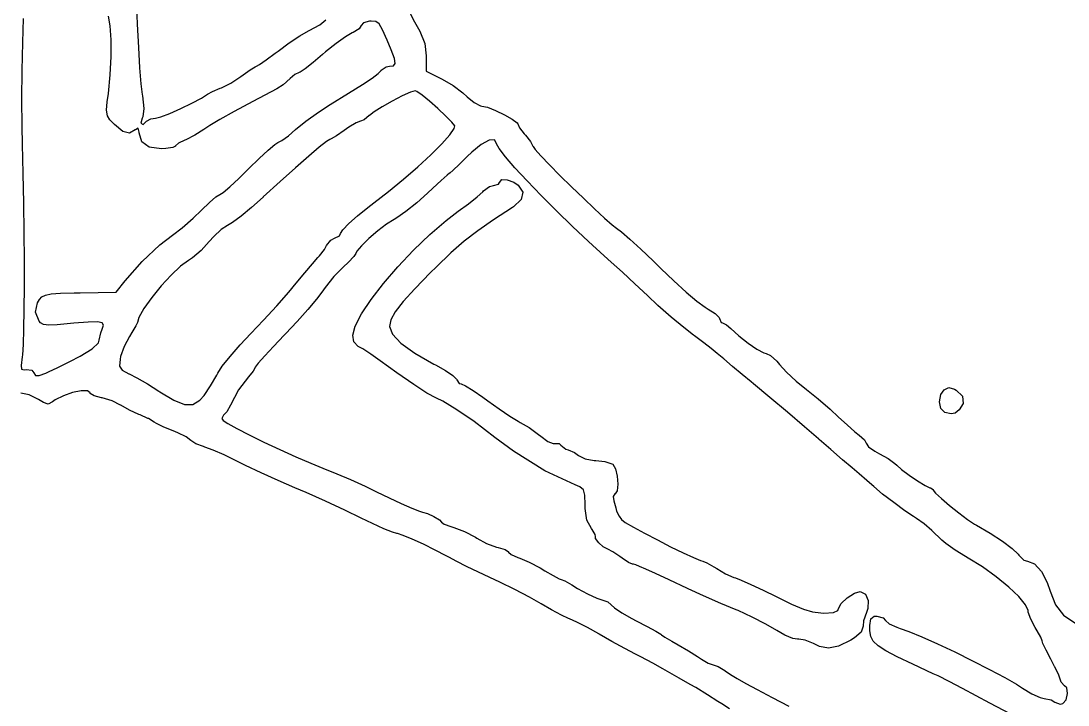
# Model space of a CAD drawing. Extents: x 1.01 to 6.21, y -5.65 to -1.16.
# Drawn here: x 3.3175 to 3.386, y -1.7364 to -1.6916 of the extents above; entities that cross this region are included whole.
import ezdxf

# ---------------------------------------------------------------- set-up
doc = ezdxf.new("R2010")
doc.units = 0
doc.header["$MEASUREMENT"] = 0
doc.layers.add('BLACK', color=7, linetype='CONTINUOUS')

msp = doc.modelspace()

# ---------------------------------------------------------------- linework, layer by layer
at = {"layer": 'BLACK', "linetype": 'CONTINUOUS'}
for p, q in [((3.325019, -1.690116), (3.325085, -1.691832)), ((3.342899, -1.691043), (3.343227, -1.691697)), ((3.317624, -1.691464), (3.317568, -1.693046)), ((3.323317, -1.691946), (3.323196, -1.69132)), ((3.337032, -1.691891), (3.337423, -1.691564)), ((3.339893, -1.691749), (3.339742, -1.691923)), ((3.3403, -1.691644), (3.339893, -1.691749)), ((3.340406, -1.691636), (3.3403, -1.691644)), ((3.340699, -1.691659), (3.340406, -1.691636)), ((3.340923, -1.691824), (3.340699, -1.691659)), ((3.343227, -1.691697), (3.34359, -1.6923)), ((3.323378, -1.692859), (3.323317, -1.691946)), ((3.325085, -1.691832), (3.325159, -1.693377)), ((3.335732, -1.692597), (3.336291, -1.692275)), ((3.336291, -1.692275), (3.336346, -1.692249)), ((3.336346, -1.692249), (3.337032, -1.691891)), ((3.339162, -1.692416), (3.338723, -1.692668)), ((3.33922, -1.692391), (3.339162, -1.692416)), ((3.339607, -1.692151), (3.33922, -1.692391)), ((3.339743, -1.691929), (3.339607, -1.692151)), ((3.339742, -1.691923), (3.339743, -1.691929)), ((3.341149, -1.692207), (3.340923, -1.691824)), ((3.34145, -1.692885), (3.341149, -1.692207)), ((3.34359, -1.6923), (3.343922, -1.693104)), ((3.317568, -1.693046), (3.317532, -1.694863)), ((3.323379, -1.693964), (3.323378, -1.692859)), ((3.334302, -1.693599), (3.335022, -1.693069)), ((3.335022, -1.693069), (3.335732, -1.692597)), ((3.338105, -1.69311), (3.337421, -1.693659)), ((3.338723, -1.692668), (3.338105, -1.69311)), ((3.341714, -1.693521), (3.34145, -1.692885)), ((3.343922, -1.693104), (3.343999, -1.693908)), ((3.325159, -1.693377), (3.325239, -1.694698)), ((3.333528, -1.694181), (3.334112, -1.693745)), ((3.334112, -1.693745), (3.334302, -1.693599)), ((3.337219, -1.693834), (3.336602, -1.694355)), ((3.337421, -1.693659), (3.337219, -1.693834)), ((3.34192, -1.694093), (3.341714, -1.693521)), ((3.323318, -1.695165), (3.323379, -1.693964)), ((3.332884, -1.6946), (3.333091, -1.694485)), ((3.333091, -1.694485), (3.333528, -1.694181)), ((3.336602, -1.694355), (3.336085, -1.694756)), ((3.341861, -1.694566), (3.341966, -1.694419)), ((3.341966, -1.694419), (3.34192, -1.694093)), ((3.343999, -1.693908), (3.344, -1.694916)), ((3.317532, -1.694863), (3.317519, -1.696752)), ((3.323197, -1.696369), (3.323318, -1.695165)), ((3.325239, -1.694698), (3.325323, -1.69574)), ((3.331876, -1.695277), (3.332029, -1.695164)), ((3.332029, -1.695164), (3.332489, -1.694828)), ((3.332489, -1.694828), (3.332813, -1.694626)), ((3.332813, -1.694626), (3.332884, -1.6946)), ((3.335395, -1.695135), (3.335099, -1.695401)), ((3.335681, -1.694996), (3.335395, -1.695135)), ((3.335748, -1.694974), (3.335681, -1.694996)), ((3.336085, -1.694756), (3.335748, -1.694974)), ((3.340461, -1.695371), (3.340856, -1.695072)), ((3.340856, -1.695072), (3.341052, -1.69487)), ((3.341052, -1.69487), (3.34106, -1.694858)), ((3.34106, -1.694858), (3.341376, -1.69464)), ((3.341376, -1.69464), (3.34161, -1.6946)), ((3.34161, -1.6946), (3.341861, -1.694566)), ((3.344, -1.694916), (3.345056, -1.695451)), ((3.325323, -1.69574), (3.325409, -1.696447)), ((3.3306, -1.695998), (3.331216, -1.695695)), ((3.331216, -1.695695), (3.331876, -1.695277)), ((3.334632, -1.695808), (3.334218, -1.696073)), ((3.335099, -1.695401), (3.334632, -1.695808)), ((3.338925, -1.69636), (3.33983, -1.695792)), ((3.33983, -1.695792), (3.340461, -1.695371)), ((3.345056, -1.695451), (3.34576, -1.695863)), ((3.34576, -1.695863), (3.346408, -1.696334)), ((3.323127, -1.696927), (3.323197, -1.696369)), ((3.325409, -1.696447), (3.325425, -1.69654)), ((3.325425, -1.69654), (3.325525, -1.69736)), ((3.3293, -1.696675), (3.329684, -1.696429)), ((3.329684, -1.696429), (3.330006, -1.696253)), ((3.330006, -1.696253), (3.330513, -1.696032)), ((3.330513, -1.696032), (3.3306, -1.695998)), ((3.334218, -1.696073), (3.332657, -1.696894)), ((3.33771, -1.6971), (3.338925, -1.69636)), ((3.342434, -1.696543), (3.341781, -1.69688)), ((3.342975, -1.696296), (3.342434, -1.696543)), ((3.34329, -1.6962), (3.342975, -1.696296)), ((3.343383, -1.696238), (3.34329, -1.6962)), ((3.343728, -1.696484), (3.343383, -1.696238)), ((3.34422, -1.696888), (3.343728, -1.696484)), ((3.346408, -1.696334), (3.346693, -1.696593)), ((3.346693, -1.696593), (3.347143, -1.696976)), ((3.317519, -1.696752), (3.317529, -1.698549)), ((3.323084, -1.697478), (3.323127, -1.696927)), ((3.327937, -1.697368), (3.328668, -1.697014)), ((3.328668, -1.697014), (3.3293, -1.696675)), ((3.332657, -1.696894), (3.331425, -1.697557)), ((3.336953, -1.697592), (3.33771, -1.6971)), ((3.341129, -1.697246), (3.340591, -1.69758)), ((3.341781, -1.69688), (3.341129, -1.697246)), ((3.34477, -1.697372), (3.34422, -1.696888)), ((3.347143, -1.696976), (3.347553, -1.697186)), ((3.347553, -1.697186), (3.347644, -1.6972)), ((3.347644, -1.6972), (3.348014, -1.697283)), ((3.348014, -1.697283), (3.34855, -1.697493)), ((3.323132, -1.697832), (3.323084, -1.697478)), ((3.323292, -1.698106), (3.323132, -1.697832)), ((3.325446, -1.697901), (3.325405, -1.69799)), ((3.325525, -1.69736), (3.325446, -1.697901)), ((3.326271, -1.698), (3.326626, -1.697912)), ((3.326626, -1.697912), (3.327219, -1.697684)), ((3.327219, -1.697684), (3.327937, -1.697368)), ((3.331425, -1.697557), (3.330494, -1.698079)), ((3.336117, -1.698196), (3.336953, -1.697592)), ((3.34028, -1.697822), (3.339932, -1.698112)), ((3.340281, -1.697821), (3.34028, -1.697822)), ((3.340591, -1.69758), (3.340281, -1.697821)), ((3.345288, -1.697855), (3.34477, -1.697372)), ((3.345686, -1.698259), (3.345288, -1.697855)), ((3.34855, -1.697493), (3.349131, -1.697771)), ((3.349131, -1.697771), (3.349638, -1.698056)), ((3.317529, -1.698549), (3.317552, -1.6997)), ((3.323588, -1.698419), (3.323292, -1.698106)), ((3.324135, -1.698868), (3.323588, -1.698419)), ((3.325153, -1.698652), (3.324968, -1.698752)), ((3.325206, -1.69891), (3.325153, -1.698652)), ((3.325405, -1.69799), (3.325329, -1.698318)), ((3.325329, -1.698318), (3.325469, -1.698413)), ((3.325469, -1.698413), (3.3257, -1.6982)), ((3.3257, -1.6982), (3.325978, -1.69804)), ((3.325978, -1.69804), (3.326271, -1.698)), ((3.329832, -1.698476), (3.329449, -1.698735)), ((3.330494, -1.698079), (3.329832, -1.698476)), ((3.335442, -1.698746), (3.336117, -1.698196)), ((3.338935, -1.698591), (3.338632, -1.6988)), ((3.339409, -1.69831), (3.338935, -1.698591)), ((3.339699, -1.6982), (3.339409, -1.69831)), ((3.339932, -1.698112), (3.339699, -1.6982)), ((3.345873, -1.698503), (3.345686, -1.698259)), ((3.345836, -1.698675), (3.345873, -1.698503)), ((3.349638, -1.698056), (3.349952, -1.69829)), ((3.349952, -1.69829), (3.35, -1.698372)), ((3.35, -1.698372), (3.35012, -1.698618)), ((3.35012, -1.698618), (3.350415, -1.699018)), ((3.324575, -1.698979), (3.324135, -1.698868)), ((3.32496, -1.69876), (3.324575, -1.698979)), ((3.324968, -1.698752), (3.32496, -1.69876)), ((3.325208, -1.698955), (3.325206, -1.69891)), ((3.325386, -1.699542), (3.325208, -1.698955)), ((3.328859, -1.699115), (3.328267, -1.699405)), ((3.329449, -1.698735), (3.328859, -1.699115)), ((3.334543, -1.699468), (3.334978, -1.699142)), ((3.334978, -1.699142), (3.335442, -1.698746)), ((3.338139, -1.699142), (3.337786, -1.699359)), ((3.338632, -1.6988), (3.338139, -1.699142)), ((3.345023, -1.699678), (3.345547, -1.699092)), ((3.345547, -1.699092), (3.345836, -1.698675)), ((3.350415, -1.699018), (3.3505, -1.699119)), ((3.3505, -1.699119), (3.350823, -1.699533)), ((3.317552, -1.6997), (3.3176, -1.701626)), ((3.325869, -1.699887), (3.325386, -1.699542)), ((3.326672, -1.7), (3.325869, -1.699887)), ((3.326966, -1.699991), (3.326672, -1.7)), ((3.327421, -1.699926), (3.326966, -1.699991)), ((3.3276, -1.69982), (3.327421, -1.699926)), ((3.327784, -1.699626), (3.3276, -1.699812)), ((3.3276, -1.699812), (3.3276, -1.69982)), ((3.328199, -1.69943), (3.327784, -1.699626)), ((3.328267, -1.699405), (3.328199, -1.69943)), ((3.333659, -1.700095), (3.334088, -1.69973)), ((3.334088, -1.69973), (3.334299, -1.699596)), ((3.334299, -1.699596), (3.334543, -1.699468)), ((3.337006, -1.699904), (3.336321, -1.700484)), ((3.337475, -1.699531), (3.337006, -1.699904)), ((3.337688, -1.6994), (3.337475, -1.699531)), ((3.337786, -1.699359), (3.337688, -1.6994)), ((3.344314, -1.700386), (3.345023, -1.699678)), ((3.347612, -1.699712), (3.346982, -1.70022)), ((3.348126, -1.699432), (3.347612, -1.699712)), ((3.348473, -1.699404), (3.348126, -1.699432)), ((3.348602, -1.69965), (3.348473, -1.699404)), ((3.348603, -1.699667), (3.348602, -1.69965)), ((3.348772, -1.69998), (3.348603, -1.699667)), ((3.349189, -1.700517), (3.348772, -1.69998)), ((3.350823, -1.699533), (3.350992, -1.699823)), ((3.350992, -1.699823), (3.351, -1.699858)), ((3.351, -1.699858), (3.351137, -1.700055)), ((3.332399, -1.701292), (3.333076, -1.700634)), ((3.333076, -1.700634), (3.333659, -1.700095)), ((3.336321, -1.700484), (3.335456, -1.701242)), ((3.343466, -1.701172), (3.344314, -1.700386)), ((3.346691, -1.7005), (3.346167, -1.70102)), ((3.346982, -1.70022), (3.346691, -1.7005)), ((3.349814, -1.701237), (3.349189, -1.700517)), ((3.351137, -1.700055), (3.351512, -1.700469)), ((3.351512, -1.700469), (3.35207, -1.701049)), ((3.331726, -1.701948), (3.332399, -1.701292)), ((3.335456, -1.701242), (3.33445, -1.702143)), ((3.342526, -1.70199), (3.343466, -1.701172)), ((3.346167, -1.70102), (3.345762, -1.701407)), ((3.350606, -1.702096), (3.349814, -1.701237)), ((3.35207, -1.701049), (3.352756, -1.70174)), ((3.3176, -1.701626), (3.317637, -1.70357)), ((3.331139, -1.702489), (3.331726, -1.701948)), ((3.341544, -1.702796), (3.342526, -1.70199)), ((3.344981, -1.702073), (3.344439, -1.702573)), ((3.345368, -1.701728), (3.344981, -1.702073)), ((3.345532, -1.7016), (3.345368, -1.701728)), ((3.345547, -1.701593), (3.345532, -1.7016)), ((3.345762, -1.701407), (3.345547, -1.701593)), ((3.3488, -1.7022), (3.348951, -1.702022)), ((3.348951, -1.702022), (3.349312, -1.702023)), ((3.349312, -1.702023), (3.349748, -1.702184)), ((3.352756, -1.70174), (3.353515, -1.702487)), ((3.330708, -1.702855), (3.331139, -1.702489)), ((3.33445, -1.702143), (3.333338, -1.703155)), ((3.344439, -1.702573), (3.344091, -1.702901)), ((3.347707, -1.70282), (3.347761, -1.702755)), ((3.347761, -1.702755), (3.34814, -1.702465)), ((3.34814, -1.702465), (3.348411, -1.7024)), ((3.348411, -1.7024), (3.34873, -1.702314)), ((3.34873, -1.702314), (3.3488, -1.7022)), ((3.349748, -1.702184), (3.350027, -1.702383)), ((3.350027, -1.702383), (3.350319, -1.702851)), ((3.351525, -1.703053), (3.350606, -1.702096)), ((3.353515, -1.702487), (3.354291, -1.703239)), ((3.329811, -1.703513), (3.330238, -1.703147)), ((3.330238, -1.703147), (3.330485, -1.702993)), ((3.330485, -1.702993), (3.330492, -1.702992)), ((3.330492, -1.702992), (3.330708, -1.702855)), ((3.33332, -1.703172), (3.332572, -1.703837)), ((3.333338, -1.703155), (3.33332, -1.703172)), ((3.340565, -1.703544), (3.341544, -1.702796)), ((3.344091, -1.702901), (3.343382, -1.703535)), ((3.346777, -1.703599), (3.347344, -1.703148)), ((3.347344, -1.703148), (3.347707, -1.70282)), ((3.350216, -1.70333), (3.349723, -1.703802)), ((3.350319, -1.702851), (3.350216, -1.70333)), ((3.35253, -1.704064), (3.351525, -1.703053)), ((3.354291, -1.703239), (3.35503, -1.703939)), ((3.317637, -1.70357), (3.317662, -1.705483)), ((3.328751, -1.70454), (3.329292, -1.704018)), ((3.329292, -1.704018), (3.329811, -1.703513)), ((3.332572, -1.703837), (3.331884, -1.704408)), ((3.339513, -1.704381), (3.340181, -1.703835)), ((3.340181, -1.703835), (3.340565, -1.703544)), ((3.342672, -1.704107), (3.342081, -1.704523)), ((3.343382, -1.703535), (3.342672, -1.704107)), ((3.345301, -1.704697), (3.3461, -1.704094)), ((3.3461, -1.704094), (3.346777, -1.703599)), ((3.349651, -1.703849), (3.3484, -1.70466)), ((3.349723, -1.703802), (3.349651, -1.703849)), ((3.353579, -1.705087), (3.35253, -1.704064)), ((3.35503, -1.703939), (3.355676, -1.704536)), ((3.32803, -1.70517), (3.328751, -1.70454)), ((3.331333, -1.704825), (3.330996, -1.705026)), ((3.331884, -1.704408), (3.331333, -1.704825)), ((3.338944, -1.704896), (3.339513, -1.704381)), ((3.341909, -1.704622), (3.341412, -1.704934)), ((3.342081, -1.704523), (3.341909, -1.704622)), ((3.344233, -1.705615), (3.345301, -1.704697)), ((3.3484, -1.70466), (3.347387, -1.705366)), ((3.355676, -1.704536), (3.356175, -1.704974)), ((3.317662, -1.705483), (3.317675, -1.707314)), ((3.3274, -1.705655), (3.32803, -1.70517)), ((3.330588, -1.705283), (3.33009, -1.705745)), ((3.330996, -1.705026), (3.330588, -1.705283)), ((3.3384, -1.705554), (3.338548, -1.70531)), ((3.338548, -1.70531), (3.338944, -1.704896)), ((3.34083, -1.705378), (3.340252, -1.705875)), ((3.341412, -1.704934), (3.34083, -1.705378)), ((3.347387, -1.705366), (3.346499, -1.706057)), ((3.354633, -1.70608), (3.353579, -1.705087)), ((3.356175, -1.704974), (3.356454, -1.70519)), ((3.356454, -1.70519), (3.356784, -1.705447)), ((3.356784, -1.705447), (3.357335, -1.705929)), ((3.326571, -1.706295), (3.3274, -1.705655)), ((3.329796, -1.706082), (3.329272, -1.706654)), ((3.33009, -1.705745), (3.329796, -1.706082)), ((3.337469, -1.706331), (3.33776, -1.705976)), ((3.33776, -1.705976), (3.338001, -1.705858)), ((3.338001, -1.705858), (3.338325, -1.70569)), ((3.338325, -1.70569), (3.3384, -1.705554)), ((3.340252, -1.705875), (3.339765, -1.706346)), ((3.343163, -1.706643), (3.344233, -1.705615)), ((3.346499, -1.706057), (3.345622, -1.706823)), ((3.35565, -1.707), (3.354633, -1.70608)), ((3.357335, -1.705929), (3.358044, -1.706581)), ((3.325412, -1.707388), (3.326571, -1.706295)), ((3.329272, -1.706654), (3.328711, -1.707138)), ((3.337018, -1.707019), (3.337342, -1.706588)), ((3.337342, -1.706588), (3.337469, -1.706331)), ((3.339401, -1.706851), (3.339263, -1.707056)), ((3.33946, -1.706712), (3.339401, -1.706851)), ((3.339765, -1.706346), (3.33946, -1.706712)), ((3.342137, -1.707728), (3.343163, -1.706643)), ((3.345622, -1.706823), (3.344645, -1.707753)), ((3.358044, -1.706581), (3.358851, -1.707344)), ((3.317675, -1.707314), (3.317677, -1.709012)), ((3.3243, -1.708646), (3.325412, -1.707388)), ((3.328446, -1.707312), (3.327922, -1.707689)), ((3.328711, -1.707138), (3.328446, -1.707312)), ((3.336061, -1.708129), (3.336559, -1.707538)), ((3.336559, -1.707538), (3.336917, -1.707127)), ((3.336917, -1.707127), (3.337018, -1.707019)), ((3.338909, -1.70743), (3.338566, -1.707751)), ((3.339263, -1.707056), (3.338909, -1.70743)), ((3.356116, -1.707418), (3.35565, -1.707)), ((3.356844, -1.708085), (3.356116, -1.707418)), ((3.358851, -1.707344), (3.359367, -1.707844)), ((3.327922, -1.707689), (3.327299, -1.708275)), ((3.3355, -1.708809), (3.336061, -1.708129)), ((3.338566, -1.707751), (3.337958, -1.708372)), ((3.341197, -1.708819), (3.342137, -1.707728)), ((3.344293, -1.7081), (3.343248, -1.709162)), ((3.344645, -1.707753), (3.344293, -1.7081)), ((3.357669, -1.70885), (3.356844, -1.708085)), ((3.359367, -1.707844), (3.360217, -1.708651)), ((3.3237, -1.709392), (3.3243, -1.708646)), ((3.327299, -1.708275), (3.326646, -1.708985)), ((3.335016, -1.709383), (3.3355, -1.708809)), ((3.337958, -1.708372), (3.337378, -1.709083)), ((3.34039, -1.709864), (3.341197, -1.708819)), ((3.358485, -1.709618), (3.357669, -1.70885)), ((3.360217, -1.708651), (3.361027, -1.70938)), ((3.317677, -1.709012), (3.317668, -1.710529)), ((3.31885, -1.709696), (3.319081, -1.709575)), ((3.319081, -1.709575), (3.31946, -1.709499)), ((3.31946, -1.709499), (3.320063, -1.709456)), ((3.320063, -1.709456), (3.320966, -1.709432)), ((3.320966, -1.709432), (3.32134, -1.709426)), ((3.32134, -1.709426), (3.3237, -1.709392)), ((3.326646, -1.708985), (3.326031, -1.709739)), ((3.334228, -1.710274), (3.335016, -1.709383)), ((3.337173, -1.709379), (3.336819, -1.709858)), ((3.337378, -1.709083), (3.337173, -1.709379)), ((3.343248, -1.709162), (3.342485, -1.710009)), ((3.359173, -1.710253), (3.358485, -1.709618)), ((3.361027, -1.70938), (3.36173, -1.709973)), ((3.318417, -1.710692), (3.31856, -1.710086)), ((3.31856, -1.710086), (3.31869, -1.709874)), ((3.31869, -1.709874), (3.31885, -1.709696)), ((3.326031, -1.709739), (3.325522, -1.710453)), ((3.33336, -1.711219), (3.334228, -1.710274)), ((3.336819, -1.709858), (3.336254, -1.710532)), ((3.339758, -1.71081), (3.34039, -1.709864)), ((3.342485, -1.710009), (3.341976, -1.710678)), ((3.360046, -1.711024), (3.359173, -1.710253)), ((3.36173, -1.709973), (3.362259, -1.710373)), ((3.317668, -1.710529), (3.317647, -1.711814)), ((3.318661, -1.71128), (3.318417, -1.710692)), ((3.325522, -1.710453), (3.325188, -1.711045)), ((3.336254, -1.710532), (3.335554, -1.711316)), ((3.339347, -1.711606), (3.339758, -1.71081)), ((3.341976, -1.710678), (3.34169, -1.711206)), ((3.362259, -1.710373), (3.362463, -1.710496)), ((3.362463, -1.710496), (3.362927, -1.710778)), ((3.362927, -1.710778), (3.363183, -1.711055)), ((3.318759, -1.711395), (3.318661, -1.71128)), ((3.31896, -1.711512), (3.318759, -1.711395)), ((3.319293, -1.711556), (3.31896, -1.711512)), ((3.319848, -1.711532), (3.319293, -1.711556)), ((3.320711, -1.711449), (3.319848, -1.711532)), ((3.320937, -1.711426), (3.320711, -1.711449)), ((3.321874, -1.711344), (3.320937, -1.711426)), ((3.322476, -1.711332), (3.321874, -1.711344)), ((3.322797, -1.7114), (3.322476, -1.711332)), ((3.322796, -1.711807), (3.322886, -1.711555)), ((3.322886, -1.711555), (3.322797, -1.7114)), ((3.32499, -1.7116), (3.324735, -1.712041)), ((3.325093, -1.711365), (3.32499, -1.7116)), ((3.325188, -1.711045), (3.325093, -1.711365)), ((3.332529, -1.71209), (3.33336, -1.711219)), ((3.335554, -1.711316), (3.334793, -1.712125)), ((3.3392, -1.712199), (3.339347, -1.711606)), ((3.34169, -1.711206), (3.3416, -1.711632)), ((3.3416, -1.711632), (3.3416, -1.711635)), ((3.3416, -1.711635), (3.341791, -1.71214)), ((3.360859, -1.711707), (3.360046, -1.711024)), ((3.363183, -1.711055), (3.3632, -1.711123)), ((3.3632, -1.711123), (3.363311, -1.711374)), ((3.363311, -1.711374), (3.363392, -1.7114)), ((3.363392, -1.7114), (3.363667, -1.711529)), ((3.363667, -1.711529), (3.363942, -1.711761)), ((3.317647, -1.711814), (3.317615, -1.712816)), ((3.3226, -1.712538), (3.322694, -1.712052)), ((3.322694, -1.712052), (3.322796, -1.711807)), ((3.324573, -1.7123), (3.324232, -1.712944)), ((3.324735, -1.712041), (3.324573, -1.7123)), ((3.331822, -1.712843), (3.332529, -1.71209)), ((3.334707, -1.712213), (3.334011, -1.712938)), ((3.334793, -1.712125), (3.334707, -1.712213)), ((3.339265, -1.712632), (3.3392, -1.712199)), ((3.341791, -1.71214), (3.342352, -1.712728)), ((3.3615, -1.712207), (3.360859, -1.711707)), ((3.361558, -1.71225), (3.3615, -1.712207)), ((3.36217, -1.712702), (3.361558, -1.71225)), ((3.363942, -1.711761), (3.364472, -1.712243)), ((3.364472, -1.712243), (3.365077, -1.712719)), ((3.317615, -1.712816), (3.317571, -1.713486)), ((3.322134, -1.713098), (3.32254, -1.712711)), ((3.32254, -1.712711), (3.3226, -1.712538)), ((3.324232, -1.712944), (3.323999, -1.713592)), ((3.331167, -1.713595), (3.331822, -1.712843)), ((3.334011, -1.712938), (3.333428, -1.713564)), ((3.33955, -1.712943), (3.339265, -1.712632)), ((3.339861, -1.71311), (3.33955, -1.712943)), ((3.342352, -1.712728), (3.343265, -1.713385)), ((3.362661, -1.713074), (3.36217, -1.712702)), ((3.365077, -1.712719), (3.365655, -1.713116)), ((3.317554, -1.71363), (3.317484, -1.714187)), ((3.317571, -1.713486), (3.317554, -1.71363)), ((3.320676, -1.713933), (3.32135, -1.713579)), ((3.32135, -1.713579), (3.322134, -1.713098)), ((3.323999, -1.713592), (3.323961, -1.713773)), ((3.330654, -1.714243), (3.331167, -1.713595)), ((3.333428, -1.713564), (3.333011, -1.714036)), ((3.340388, -1.71345), (3.339861, -1.71311)), ((3.341, -1.713883), (3.340388, -1.71345)), ((3.343265, -1.713385), (3.344513, -1.714096)), ((3.362928, -1.71329), (3.362661, -1.713074)), ((3.363059, -1.713406), (3.362928, -1.71329)), ((3.363478, -1.713764), (3.363059, -1.713406)), ((3.365655, -1.713116), (3.366101, -1.713359)), ((3.366101, -1.713359), (3.366257, -1.7134)), ((3.366257, -1.7134), (3.366552, -1.713546)), ((3.366552, -1.713546), (3.366952, -1.713916)), ((3.317484, -1.714187), (3.317515, -1.714442)), ((3.319266, -1.714614), (3.319889, -1.714326)), ((3.319889, -1.714326), (3.320073, -1.714234)), ((3.320073, -1.714234), (3.320676, -1.713933)), ((3.323961, -1.713773), (3.323934, -1.714234)), ((3.323934, -1.714234), (3.324094, -1.714501)), ((3.330356, -1.7147), (3.330654, -1.714243)), ((3.3328, -1.714322), (3.332676, -1.714561)), ((3.33281, -1.714295), (3.3328, -1.714322)), ((3.333011, -1.714036), (3.33281, -1.714295)), ((3.342085, -1.714671), (3.341, -1.713883)), ((3.344513, -1.714096), (3.344604, -1.714143)), ((3.344604, -1.714143), (3.345263, -1.714514)), ((3.364051, -1.714247), (3.363478, -1.713764)), ((3.36468, -1.714772), (3.364051, -1.714247)), ((3.366952, -1.713916), (3.367128, -1.714123)), ((3.367128, -1.714123), (3.367585, -1.714618)), ((3.317515, -1.714442), (3.317675, -1.714485)), ((3.317675, -1.714485), (3.317804, -1.714457)), ((3.317804, -1.714457), (3.318188, -1.714501)), ((3.318188, -1.714501), (3.318314, -1.714663)), ((3.318314, -1.714663), (3.318429, -1.714836)), ((3.318429, -1.714836), (3.318656, -1.714844)), ((3.318656, -1.714844), (3.319103, -1.714683)), ((3.319103, -1.714683), (3.319266, -1.714614)), ((3.324094, -1.714501), (3.324537, -1.714728)), ((3.324537, -1.714728), (3.324558, -1.714737)), ((3.324558, -1.714737), (3.325069, -1.714993)), ((3.325069, -1.714993), (3.325764, -1.715397)), ((3.329885, -1.715528), (3.330291, -1.714826)), ((3.330291, -1.714826), (3.330356, -1.7147)), ((3.332372, -1.71493), (3.331716, -1.715794)), ((3.332377, -1.714925), (3.332372, -1.71493)), ((3.332676, -1.714561), (3.332377, -1.714925)), ((3.343199, -1.715446), (3.342085, -1.714671)), ((3.345263, -1.714514), (3.345754, -1.714852)), ((3.345754, -1.714852), (3.345991, -1.715095)), ((3.345991, -1.715095), (3.346, -1.715131)), ((3.365266, -1.715255), (3.36468, -1.714772)), ((3.367585, -1.714618), (3.368228, -1.715212)), ((3.325764, -1.715397), (3.326502, -1.715866)), ((3.329467, -1.71615), (3.329885, -1.715528)), ((3.331716, -1.715794), (3.331196, -1.716796)), ((3.344054, -1.715993), (3.343199, -1.715446)), ((3.346, -1.715131), (3.34616, -1.715372)), ((3.34616, -1.715372), (3.346287, -1.7154)), ((3.346287, -1.7154), (3.346566, -1.715514)), ((3.346566, -1.715514), (3.347071, -1.715821)), ((3.365422, -1.715382), (3.365266, -1.715255)), ((3.366506, -1.716281), (3.365422, -1.715382)), ((3.368228, -1.715212), (3.3689, -1.715764)), ((3.3689, -1.715764), (3.369658, -1.716373)), ((3.377693, -1.716097), (3.377907, -1.715794)), ((3.377907, -1.715794), (3.378216, -1.715642)), ((3.378216, -1.715642), (3.378597, -1.715747)), ((3.378597, -1.715747), (3.378707, -1.715804)), ((3.318018, -1.716102), (3.317461, -1.71601)), ((3.318626, -1.716419), (3.318018, -1.716102)), ((3.318942, -1.716624), (3.318626, -1.716419)), ((3.319716, -1.716441), (3.31953, -1.716575)), ((3.320249, -1.716171), (3.319716, -1.716441)), ((3.320852, -1.715965), (3.320249, -1.716171)), ((3.321418, -1.715849), (3.320852, -1.715965)), ((3.321836, -1.715849), (3.321418, -1.715849)), ((3.322, -1.715991), (3.321836, -1.715849)), ((3.322013, -1.716028), (3.322, -1.715991)), ((3.322269, -1.716183), (3.322013, -1.716028)), ((3.32275, -1.71631), (3.322269, -1.716183)), ((3.322798, -1.716318), (3.32275, -1.71631)), ((3.323453, -1.71651), (3.322798, -1.716318)), ((3.326502, -1.715866), (3.326575, -1.715914)), ((3.326575, -1.715914), (3.327487, -1.71647)), ((3.327487, -1.71647), (3.328183, -1.716744)), ((3.328728, -1.716743), (3.329185, -1.716471)), ((3.329185, -1.716471), (3.329467, -1.71615)), ((3.344675, -1.716328), (3.344054, -1.715993)), ((3.345088, -1.716534), (3.344675, -1.716328)), ((3.347071, -1.715821), (3.347714, -1.716263)), ((3.347714, -1.716263), (3.348037, -1.716501)), ((3.367666, -1.717256), (3.366506, -1.716281)), ((3.369658, -1.716373), (3.370439, -1.717044)), ((3.377601, -1.716574), (3.377693, -1.716097)), ((3.378707, -1.715804), (3.379118, -1.716192)), ((3.379118, -1.716192), (3.379154, -1.716669)), ((3.319259, -1.716715), (3.318942, -1.716624)), ((3.31953, -1.716575), (3.319259, -1.716715)), ((3.324, -1.71678), (3.323453, -1.71651)), ((3.324019, -1.716793), (3.324, -1.71678)), ((3.324574, -1.717109), (3.324019, -1.716793)), ((3.3252, -1.717394), (3.324574, -1.717109)), ((3.328183, -1.716744), (3.328728, -1.716743)), ((3.331196, -1.716796), (3.330947, -1.717222)), ((3.346012, -1.717087), (3.345088, -1.716534)), ((3.347133, -1.717866), (3.346012, -1.717087)), ((3.348037, -1.716501), (3.348776, -1.717036)), ((3.348776, -1.717036), (3.349476, -1.71751)), ((3.370439, -1.717044), (3.371, -1.717564)), ((3.377688, -1.717017), (3.377601, -1.716574)), ((3.37795, -1.717262), (3.377688, -1.717017)), ((3.378886, -1.717086), (3.378626, -1.717312)), ((3.379154, -1.716669), (3.378886, -1.717086)), ((3.32527, -1.717422), (3.3252, -1.717394)), ((3.325783, -1.717657), (3.32527, -1.717422)), ((3.325815, -1.717671), (3.325783, -1.717657)), ((3.3262, -1.717899), (3.325815, -1.717671)), ((3.330739, -1.717438), (3.330618, -1.717657)), ((3.330618, -1.717657), (3.330707, -1.717787)), ((3.330707, -1.717787), (3.331007, -1.717989)), ((3.330947, -1.717222), (3.330739, -1.717438)), ((3.349476, -1.71751), (3.350022, -1.717843)), ((3.350022, -1.717843), (3.350158, -1.717914)), ((3.368771, -1.718199), (3.367666, -1.717256)), ((3.371, -1.717564), (3.371556, -1.718087)), ((3.378371, -1.717356), (3.37795, -1.717262)), ((3.378626, -1.717312), (3.378371, -1.717356)), ((3.326338, -1.717988), (3.3262, -1.717899)), ((3.326822, -1.718227), (3.326338, -1.717988)), ((3.327434, -1.718477), (3.326822, -1.718227)), ((3.327741, -1.7186), (3.327434, -1.718477)), ((3.331007, -1.717989), (3.331602, -1.718315)), ((3.331602, -1.718315), (3.332418, -1.718731)), ((3.348494, -1.7189), (3.347133, -1.717866)), ((3.350158, -1.717914), (3.35074, -1.718255)), ((3.35074, -1.718255), (3.351362, -1.718711)), ((3.369695, -1.719), (3.368771, -1.718199)), ((3.371556, -1.718087), (3.372068, -1.718531)), ((3.372068, -1.718531), (3.37235, -1.718746)), ((3.328282, -1.718868), (3.327741, -1.7186)), ((3.328598, -1.719098), (3.328282, -1.718868)), ((3.328915, -1.719322), (3.328598, -1.719098)), ((3.332418, -1.718731), (3.333383, -1.719201)), ((3.333383, -1.719201), (3.334424, -1.71969)), ((3.349709, -1.719803), (3.348494, -1.7189)), ((3.351362, -1.718711), (3.351502, -1.718829)), ((3.351502, -1.718829), (3.351958, -1.719161)), ((3.351958, -1.719161), (3.352318, -1.719305)), ((3.369737, -1.719037), (3.369695, -1.719)), ((3.370487, -1.719692), (3.369737, -1.719037)), ((3.37235, -1.718746), (3.372686, -1.719051)), ((3.372686, -1.719051), (3.3728, -1.719288)), ((3.329419, -1.719504), (3.328915, -1.719322)), ((3.329521, -1.719531), (3.329419, -1.719504)), ((3.330052, -1.719728), (3.329521, -1.719531)), ((3.330772, -1.720046), (3.330052, -1.719728)), ((3.334424, -1.71969), (3.335468, -1.720164)), ((3.351779, -1.721096), (3.349709, -1.719803)), ((3.352318, -1.719305), (3.352416, -1.71929)), ((3.352416, -1.71929), (3.352702, -1.719303)), ((3.352702, -1.719303), (3.352806, -1.71941)), ((3.352806, -1.71941), (3.353134, -1.71967)), ((3.353134, -1.71967), (3.353302, -1.719721)), ((3.353302, -1.719721), (3.353714, -1.71989)), ((3.353714, -1.71989), (3.353983, -1.720085)), ((3.371261, -1.720359), (3.370487, -1.719692)), ((3.3728, -1.719288), (3.372964, -1.71951)), ((3.372964, -1.71951), (3.373383, -1.719806)), ((3.373383, -1.719806), (3.373678, -1.719968)), ((3.331556, -1.720429), (3.330772, -1.720046)), ((3.332179, -1.720738), (3.331556, -1.720429)), ((3.335468, -1.720164), (3.336443, -1.720588)), ((3.336443, -1.720588), (3.33723, -1.720908)), ((3.353983, -1.720085), (3.354407, -1.720294)), ((3.354407, -1.720294), (3.355003, -1.720402)), ((3.355003, -1.720402), (3.355116, -1.720406)), ((3.355116, -1.720406), (3.355707, -1.720471)), ((3.355707, -1.720471), (3.35616, -1.720621)), ((3.371897, -1.7209), (3.371261, -1.720359)), ((3.373678, -1.719968), (3.374251, -1.720289)), ((3.374251, -1.720289), (3.374691, -1.720598)), ((3.374691, -1.720598), (3.374807, -1.720708)), ((3.333198, -1.721218), (3.332179, -1.720738)), ((3.334322, -1.721726), (3.333198, -1.721218)), ((3.33723, -1.720908), (3.33815, -1.721278)), ((3.33815, -1.721278), (3.33904, -1.721654)), ((3.35375, -1.722006), (3.351779, -1.721096)), ((3.35616, -1.720621), (3.356215, -1.720656)), ((3.356215, -1.720656), (3.356392, -1.720954)), ((3.356392, -1.720954), (3.356506, -1.721437)), ((3.37234, -1.721275), (3.371897, -1.7209)), ((3.372848, -1.721715), (3.37234, -1.721275)), ((3.374807, -1.720708), (3.375122, -1.721001)), ((3.375122, -1.721001), (3.375616, -1.721377)), ((3.3354, -1.722193), (3.334322, -1.721726)), ((3.33904, -1.721654), (3.33976, -1.721978)), ((3.356547, -1.721965), (3.356505, -1.722398)), ((3.356506, -1.721437), (3.356547, -1.721965)), ((3.373175, -1.722006), (3.372848, -1.721715)), ((3.375616, -1.721377), (3.376169, -1.721754)), ((3.376169, -1.721754), (3.376665, -1.722055)), ((3.336147, -1.722515), (3.3354, -1.722193)), ((3.337409, -1.723078), (3.336147, -1.722515)), ((3.33976, -1.721978), (3.34, -1.722095)), ((3.34, -1.722095), (3.340751, -1.722468)), ((3.340751, -1.722468), (3.34157, -1.722858)), ((3.354057, -1.722134), (3.35375, -1.722006)), ((3.35429, -1.722332), (3.354057, -1.722134)), ((3.354383, -1.722677), (3.35429, -1.722332)), ((3.356352, -1.7226), (3.356246, -1.72276)), ((3.35637, -1.722598), (3.356352, -1.7226)), ((3.356505, -1.722398), (3.35637, -1.722598)), ((3.373304, -1.722124), (3.373175, -1.722006)), ((3.373884, -1.722607), (3.373304, -1.722124)), ((3.374606, -1.723168), (3.373884, -1.722607)), ((3.376665, -1.722055), (3.376984, -1.722197)), ((3.376984, -1.722197), (3.37701, -1.7222)), ((3.37701, -1.7222), (3.377197, -1.72232)), ((3.377197, -1.72232), (3.377201, -1.72235)), ((3.377201, -1.72235), (3.377348, -1.722543)), ((3.377348, -1.722543), (3.377732, -1.722901)), ((3.33867, -1.723662), (3.337409, -1.723078)), ((3.34157, -1.722858), (3.34237, -1.723225)), ((3.34237, -1.723225), (3.343062, -1.723531)), ((3.3544, -1.723297), (3.354383, -1.722677)), ((3.354405, -1.723549), (3.3544, -1.723297)), ((3.356246, -1.72276), (3.356287, -1.72305)), ((3.356287, -1.72305), (3.356413, -1.723504)), ((3.375326, -1.723698), (3.374606, -1.723168)), ((3.377732, -1.722901), (3.378266, -1.723355)), ((3.339746, -1.724181), (3.33867, -1.723662)), ((3.343062, -1.723531), (3.34356, -1.723735)), ((3.34356, -1.723735), (3.343769, -1.7238)), ((3.343769, -1.7238), (3.344087, -1.723884)), ((3.344087, -1.723884), (3.344507, -1.724078)), ((3.354519, -1.724312), (3.354405, -1.723549)), ((3.356413, -1.723504), (3.356469, -1.72373)), ((3.356469, -1.72373), (3.35663, -1.724067)), ((3.3759, -1.724087), (3.375326, -1.723698)), ((3.378266, -1.723355), (3.378864, -1.723835)), ((3.378864, -1.723835), (3.37944, -1.724269)), ((3.340489, -1.724542), (3.339746, -1.724181)), ((3.341238, -1.724883), (3.340489, -1.724542)), ((3.344507, -1.724078), (3.344865, -1.724296)), ((3.344865, -1.724296), (3.344998, -1.724442)), ((3.344998, -1.724442), (3.345173, -1.724577)), ((3.345173, -1.724577), (3.345609, -1.724744)), ((3.354814, -1.724873), (3.354519, -1.724312)), ((3.35663, -1.724067), (3.356778, -1.724274)), ((3.356778, -1.724274), (3.357036, -1.724463)), ((3.357036, -1.724463), (3.35757, -1.724778)), ((3.376105, -1.724217), (3.3759, -1.724087)), ((3.376592, -1.724563), (3.376105, -1.724217)), ((3.377103, -1.724999), (3.376592, -1.724563)), ((3.37944, -1.724269), (3.379908, -1.724588)), ((3.379908, -1.724588), (3.380025, -1.724656)), ((3.380025, -1.724656), (3.380927, -1.725179)), ((3.3418, -1.725115), (3.341238, -1.724883)), ((3.34209, -1.7252), (3.3418, -1.725115)), ((3.342122, -1.725203), (3.34209, -1.7252)), ((3.342486, -1.725316), (3.342122, -1.725203)), ((3.343087, -1.725563), (3.342486, -1.725316)), ((3.345609, -1.724744), (3.345804, -1.724801)), ((3.345804, -1.724801), (3.34652, -1.725068)), ((3.34652, -1.725068), (3.347231, -1.725442)), ((3.354863, -1.724936), (3.354814, -1.724873)), ((3.355075, -1.725266), (3.354863, -1.724936)), ((3.355084, -1.7254), (3.355075, -1.725266)), ((3.35757, -1.724778), (3.358297, -1.725177)), ((3.358297, -1.725177), (3.359135, -1.725618)), ((3.377762, -1.725625), (3.377103, -1.724999)), ((3.380927, -1.725179), (3.381736, -1.725705)), ((3.343823, -1.725897), (3.343087, -1.725563)), ((3.344594, -1.726274), (3.343823, -1.725897)), ((3.347231, -1.725442), (3.347324, -1.725504)), ((3.347324, -1.725504), (3.347956, -1.725851)), ((3.347956, -1.725851), (3.348604, -1.726091)), ((3.355084, -1.725512), (3.355084, -1.7254)), ((3.3553, -1.7258), (3.355084, -1.725512)), ((3.355587, -1.726066), (3.3553, -1.7258)), ((3.355844, -1.7262), (3.355587, -1.726066)), ((3.359135, -1.725618), (3.360003, -1.726059)), ((3.360003, -1.726059), (3.360818, -1.726459)), ((3.378013, -1.725842), (3.377762, -1.725625)), ((3.378626, -1.726286), (3.378013, -1.725842)), ((3.381736, -1.725705), (3.382372, -1.726177)), ((3.3453, -1.726648), (3.344594, -1.726274)), ((3.345475, -1.726744), (3.3453, -1.726648)), ((3.346013, -1.727031), (3.345475, -1.726744)), ((3.348604, -1.726091), (3.34872, -1.726117)), ((3.34872, -1.726117), (3.349173, -1.726244)), ((3.349173, -1.726244), (3.349395, -1.726387)), ((3.349395, -1.726387), (3.3494, -1.726407)), ((3.3494, -1.726407), (3.349571, -1.726567)), ((3.349571, -1.726567), (3.349994, -1.726762)), ((3.349994, -1.726762), (3.350136, -1.726812)), ((3.3559, -1.726212), (3.355844, -1.7262)), ((3.356229, -1.726385), (3.3559, -1.726212)), ((3.356682, -1.7267), (3.356229, -1.726385)), ((3.35683, -1.726809), (3.356682, -1.7267)), ((3.360818, -1.726459), (3.361499, -1.726774)), ((3.3793, -1.726698), (3.378626, -1.726286)), ((3.37948, -1.726799), (3.3793, -1.726698)), ((3.382372, -1.726177), (3.382756, -1.726539)), ((3.382756, -1.726539), (3.38281, -1.726619)), ((3.38281, -1.726619), (3.383126, -1.726929)), ((3.346634, -1.727343), (3.346013, -1.727031)), ((3.347431, -1.727726), (3.346634, -1.727343)), ((3.350136, -1.726812), (3.350754, -1.72707)), ((3.350754, -1.72707), (3.351471, -1.727445)), ((3.351471, -1.727445), (3.351776, -1.727628)), ((3.357254, -1.727088), (3.35683, -1.726809)), ((3.357506, -1.7272), (3.357254, -1.727088)), ((3.357573, -1.727207), (3.357506, -1.7272)), ((3.357717, -1.72725), (3.357573, -1.727207)), ((3.357971, -1.727352), (3.357717, -1.72725)), ((3.358386, -1.727534), (3.357971, -1.727352)), ((3.361499, -1.726774), (3.361963, -1.726964)), ((3.361963, -1.726964), (3.362106, -1.727)), ((3.362106, -1.727), (3.362384, -1.727104)), ((3.362384, -1.727104), (3.36284, -1.727367)), ((3.36284, -1.727367), (3.363028, -1.72749)), ((3.380415, -1.727382), (3.37948, -1.726799)), ((3.381321, -1.728034), (3.380415, -1.727382)), ((3.383126, -1.726929), (3.383371, -1.727)), ((3.383371, -1.727), (3.383826, -1.727183)), ((3.383826, -1.727183), (3.384279, -1.727676)), ((3.3485, -1.728226), (3.347431, -1.727726)), ((3.351776, -1.727628), (3.352309, -1.727949)), ((3.352309, -1.727949), (3.352705, -1.728156)), ((3.359012, -1.727819), (3.358386, -1.727534)), ((3.3599, -1.728229), (3.359012, -1.727819)), ((3.363028, -1.72749), (3.363604, -1.727831)), ((3.363604, -1.727831), (3.364139, -1.728072)), ((3.364139, -1.728072), (3.364249, -1.728105)), ((3.364249, -1.728105), (3.364621, -1.728243)), ((3.382136, -1.728701), (3.381321, -1.728034)), ((3.384279, -1.727676), (3.384664, -1.728393)), ((3.348827, -1.72838), (3.3485, -1.728226)), ((3.349812, -1.728869), (3.348827, -1.72838)), ((3.352705, -1.728156), (3.352832, -1.7282)), ((3.352832, -1.7282), (3.353074, -1.728299)), ((3.353074, -1.728299), (3.353533, -1.728555)), ((3.353533, -1.728555), (3.353915, -1.728789)), ((3.353915, -1.728789), (3.35456, -1.729153)), ((3.3611, -1.728786), (3.3599, -1.728229)), ((3.361145, -1.728807), (3.3611, -1.728786)), ((3.362164, -1.729269), (3.361145, -1.728807)), ((3.364621, -1.728243), (3.365257, -1.728522)), ((3.365257, -1.728522), (3.366066, -1.728903)), ((3.382796, -1.729328), (3.382136, -1.728701)), ((3.384664, -1.728393), (3.384858, -1.728974)), ((3.350766, -1.729372), (3.349812, -1.728869)), ((3.351522, -1.729802), (3.350766, -1.729372)), ((3.35456, -1.729153), (3.355174, -1.729427)), ((3.355174, -1.729427), (3.355435, -1.729508)), ((3.355435, -1.729508), (3.355884, -1.729671)), ((3.363294, -1.729767), (3.362164, -1.729269)), ((3.366066, -1.728903), (3.366903, -1.729315)), ((3.366903, -1.729315), (3.367927, -1.729813)), ((3.371162, -1.729775), (3.371554, -1.729402)), ((3.371554, -1.729402), (3.372033, -1.729107)), ((3.372033, -1.729107), (3.372423, -1.729)), ((3.372423, -1.729), (3.372751, -1.729169)), ((3.372751, -1.729169), (3.37293, -1.729581)), ((3.383238, -1.729861), (3.382796, -1.729328)), ((3.384858, -1.728974), (3.385191, -1.729858)), ((3.352197, -1.730192), (3.351522, -1.729802)), ((3.352855, -1.73054), (3.352197, -1.730192)), ((3.355884, -1.729671), (3.356117, -1.729872)), ((3.356117, -1.729872), (3.356326, -1.730065)), ((3.356326, -1.730065), (3.356806, -1.730377)), ((3.3643, -1.730196), (3.363294, -1.729767)), ((3.364417, -1.730245), (3.3643, -1.730196)), ((3.367927, -1.729813), (3.368696, -1.730138)), ((3.368696, -1.730138), (3.3693, -1.730322)), ((3.370955, -1.730239), (3.371, -1.730114)), ((3.371, -1.730114), (3.371162, -1.729775)), ((3.372919, -1.730094), (3.372817, -1.730368)), ((3.37293, -1.729581), (3.372919, -1.730094)), ((3.3834, -1.730245), (3.383238, -1.729861)), ((3.385191, -1.729858), (3.385724, -1.730534)), ((3.353322, -1.730751), (3.352855, -1.73054)), ((3.353377, -1.730772), (3.353322, -1.730751)), ((3.353871, -1.731), (3.353377, -1.730772)), ((3.356806, -1.730377), (3.357468, -1.730753)), ((3.357468, -1.730753), (3.357754, -1.730904)), ((3.365337, -1.730667), (3.364417, -1.730245)), ((3.366246, -1.731132), (3.365337, -1.730667)), ((3.3693, -1.730322), (3.369828, -1.730395)), ((3.369828, -1.730395), (3.370029, -1.7304)), ((3.370029, -1.7304), (3.370658, -1.730363)), ((3.370658, -1.730363), (3.370955, -1.730239)), ((3.372817, -1.730368), (3.372639, -1.730907)), ((3.373043, -1.731226), (3.373111, -1.73078)), ((3.373111, -1.73078), (3.373335, -1.730614)), ((3.373335, -1.730614), (3.373509, -1.7306)), ((3.373509, -1.7306), (3.373909, -1.730715)), ((3.373909, -1.730715), (3.374068, -1.730889)), ((3.383413, -1.730351), (3.3834, -1.730245)), ((3.383578, -1.730811), (3.383413, -1.730351)), ((3.383871, -1.731354), (3.383578, -1.730811)), ((3.385724, -1.730534), (3.386533, -1.731081)), ((3.354556, -1.731356), (3.353871, -1.731)), ((3.3553, -1.731771), (3.354556, -1.731356)), ((3.357754, -1.730904), (3.358462, -1.731276)), ((3.358462, -1.731276), (3.359025, -1.731585)), ((3.36696, -1.731548), (3.366246, -1.731132)), ((3.367486, -1.731854), (3.36696, -1.731548)), ((3.3726, -1.73125), (3.372474, -1.73165)), ((3.372639, -1.730907), (3.3726, -1.73125)), ((3.373045, -1.731577), (3.373043, -1.731226)), ((3.374068, -1.730889), (3.374316, -1.731114)), ((3.374316, -1.731114), (3.374809, -1.731336)), ((3.374809, -1.731336), (3.37504, -1.731406)), ((3.37504, -1.731406), (3.375605, -1.731601)), ((3.383998, -1.731561), (3.383871, -1.731354)), ((3.384236, -1.731991), (3.383998, -1.731561)), ((3.35533, -1.731789), (3.3553, -1.731771)), ((3.356165, -1.732262), (3.35533, -1.731789)), ((3.359025, -1.731585), (3.359354, -1.731783)), ((3.359354, -1.731783), (3.3594, -1.73182)), ((3.3594, -1.73182), (3.359618, -1.731975)), ((3.359618, -1.731975), (3.360075, -1.732252)), ((3.360075, -1.732252), (3.3605, -1.732493)), ((3.368004, -1.732078), (3.367486, -1.731854)), ((3.368317, -1.732121), (3.368004, -1.732078)), ((3.368397, -1.732106), (3.368317, -1.732121)), ((3.368818, -1.732178), (3.368397, -1.732106)), ((3.369348, -1.7324), (3.368818, -1.732178)), ((3.371799, -1.732177), (3.37099, -1.732568)), ((3.372049, -1.732026), (3.371799, -1.732177)), ((3.372474, -1.73165), (3.372049, -1.732026)), ((3.373106, -1.731929), (3.373045, -1.731577)), ((3.373271, -1.732241), (3.373106, -1.731929)), ((3.373585, -1.732548), (3.373271, -1.732241)), ((3.375605, -1.731601), (3.376441, -1.73195)), ((3.376441, -1.73195), (3.377467, -1.732413)), ((3.384321, -1.732216), (3.384236, -1.731991)), ((3.384378, -1.732393), (3.384321, -1.732216)), ((3.357015, -1.732729), (3.356165, -1.732262)), ((3.3577, -1.73309), (3.357015, -1.732729)), ((3.3605, -1.732493), (3.361166, -1.732877)), ((3.361166, -1.732877), (3.361773, -1.73325)), ((3.369745, -1.732585), (3.369348, -1.7324)), ((3.370348, -1.7327), (3.369745, -1.732585)), ((3.37099, -1.732568), (3.370348, -1.7327)), ((3.374091, -1.732881), (3.373585, -1.732548)), ((3.374833, -1.733274), (3.374091, -1.732881)), ((3.377467, -1.732413), (3.378604, -1.73295)), ((3.384585, -1.732831), (3.384378, -1.732393)), ((3.384893, -1.733416), (3.384585, -1.732831)), ((3.358049, -1.73327), (3.3577, -1.73309)), ((3.358831, -1.733688), (3.358049, -1.73327)), ((3.361773, -1.73325), (3.362031, -1.733423)), ((3.362031, -1.733423), (3.36247, -1.733686)), ((3.375855, -1.73376), (3.374833, -1.733274)), ((3.378604, -1.73295), (3.37977, -1.733522)), ((3.37977, -1.733522), (3.380887, -1.734091)), ((3.385144, -1.733896), (3.384893, -1.733416)), ((3.3595, -1.73406), (3.358831, -1.733688)), ((3.359809, -1.734238), (3.3595, -1.73406)), ((3.360557, -1.734665), (3.359809, -1.734238)), ((3.36247, -1.733686), (3.362795, -1.7338)), ((3.362795, -1.7338), (3.3628, -1.7338)), ((3.3628, -1.7338), (3.363119, -1.733908)), ((3.363119, -1.733908), (3.363558, -1.734168)), ((3.363558, -1.734168), (3.363569, -1.734177)), ((3.363569, -1.734177), (3.363931, -1.734422)), ((3.3772, -1.734372), (3.375855, -1.73376)), ((3.380887, -1.734091), (3.381874, -1.734618)), ((3.385161, -1.733928), (3.385144, -1.733896)), ((3.385416, -1.734471), (3.385161, -1.733928)), ((3.361294, -1.735082), (3.360557, -1.734665)), ((3.363931, -1.734422), (3.364362, -1.734687)), ((3.364362, -1.734687), (3.364921, -1.735005)), ((3.377519, -1.734523), (3.3772, -1.734372)), ((3.378238, -1.734884), (3.377519, -1.734523)), ((3.379107, -1.735336), (3.378238, -1.734884)), ((3.381874, -1.734618), (3.38265, -1.735062)), ((3.385532, -1.734796), (3.385416, -1.734471)), ((3.385571, -1.734928), (3.385532, -1.734796)), ((3.385789, -1.735163), (3.385571, -1.734928)), ((3.361647, -1.735285), (3.361294, -1.735082)), ((3.362425, -1.735756), (3.361647, -1.735285)), ((3.364921, -1.735005), (3.365668, -1.735409)), ((3.365668, -1.735409), (3.366662, -1.735931)), ((3.38, -1.735816), (3.379107, -1.735336)), ((3.38265, -1.735062), (3.38305, -1.73532)), ((3.38305, -1.73532), (3.38365, -1.735694)), ((3.385933, -1.735302), (3.385789, -1.735163)), ((3.385909, -1.736082), (3.385996, -1.735675)), ((3.385996, -1.735675), (3.385933, -1.735302)), ((3.363094, -1.736187), (3.362425, -1.735756)), ((3.363349, -1.736356), (3.363094, -1.736187)), ((3.363861, -1.736679), (3.363349, -1.736356)), ((3.366662, -1.735931), (3.367746, -1.736492)), ((3.380908, -1.736309), (3.38, -1.735816)), ((3.382276, -1.737032), (3.380908, -1.736309)), ((3.38365, -1.735694), (3.384192, -1.735941)), ((3.384192, -1.735941), (3.38446, -1.736)), ((3.38446, -1.736), (3.384924, -1.736093)), ((3.384924, -1.736093), (3.385147, -1.736227)), ((3.385147, -1.736227), (3.38551, -1.736363)), ((3.38551, -1.736363), (3.385687, -1.736333)), ((3.385687, -1.736333), (3.385909, -1.736082))]:
    msp.add_line(p, q, dxfattribs=at)

doc.saveas('drawing.dxf')
